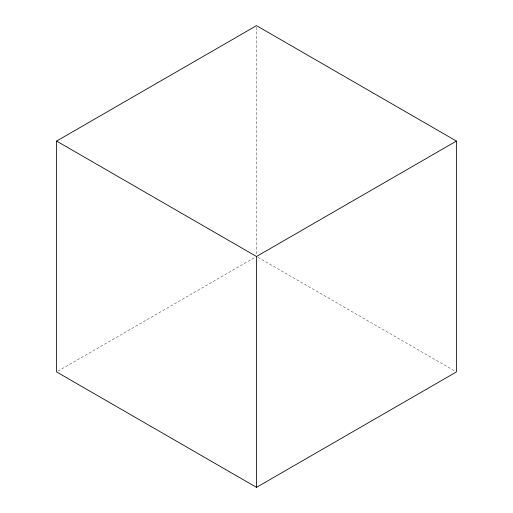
<?xml version="1.0" encoding="UTF-8"?>
<svg xmlns="http://www.w3.org/2000/svg" width="513" height="513" viewBox="0 0 513 513"><rect width="100%" height="100%" fill="white"/><g stroke="black" fill="none" stroke-linecap="round" stroke-linejoin="round"><path stroke-width="0.38" stroke-dasharray="2.56 1.92" d="M57.963 371.13L255.115 257.302M257.885 257.302L455.037 371.13M256.5 27.247L256.5 254.903"/><path stroke-width="0.77" d="M56.577 141.075L256.5 25.65L456.423 141.075L456.423 371.925L256.5 487.35L56.577 371.925L56.577 141.075L256.5 256.5L456.423 141.075M256.5 256.5L256.5 487.35"/></g></svg>
